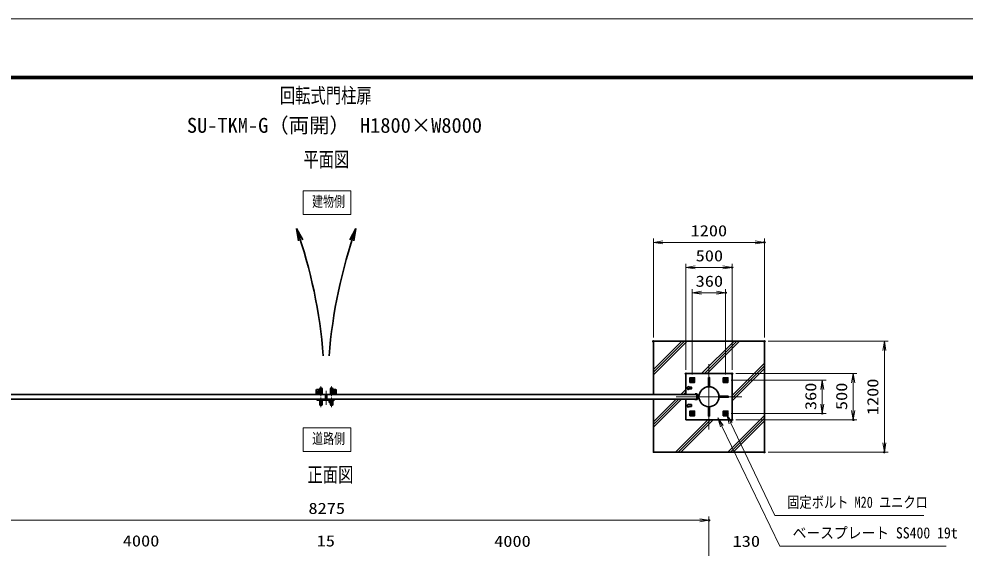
# Model space of a CAD drawing. Units: millimetres at full size. Extents: x -11881 to 11879, y -8400 to 8400.
# Drawn here: x -3592 to 6636, y 2673 to 8400 of the extents above; entities that cross this region are included whole.
import ezdxf
from ezdxf.enums import TextEntityAlignment as Align

# ---------------------------------------------------------------- set-up
doc = ezdxf.new("R2010")
doc.units = ezdxf.units.MM
doc.header["$LTSCALE"] = 30
doc.header["$PDMODE"] = 32
doc.header["$PDSIZE"] = 15
for name, pattern in [('DASHED', [7.5, 6, -1.5]), ('USER1', [18, 12, -1.5, 3, -1.5]), ('USER2', [9, 6, -0.75, 1.5, -0.75])]:
    doc.linetypes.add(name, pattern=pattern)
for name, color, linetype, lineweight in [('0-0_D-TTL', 7, 'Continuous', 18), ('0-1_外形線', 7, 'Continuous', 35), ('0-2_軸線', 200, 'USER1', 15), ('0-3_細線', 2, 'Continuous', 35), ('0-4_寸法線', 4, 'Continuous', 18), ('0-5_0', 7, 'Continuous', 18), ('0-7_隠れ線', 140, 'DASHED', 18), ('0-A_AM_0N', 7, 'Continuous', 50), ('0-B_AM_7N', 6, 'USER2', 18), ('1-2_AM_4N', 4, 'Continuous', 25), ('1-5_ハッチング', 253, 'Continuous', 13)]:
    doc.layers.add(name, color=color, linetype=linetype, lineweight=lineweight)
for name, color, linetype in [('0-6_Defpoints', 7, 'Continuous'), ('0-E_文字3', 254, 'Continuous'), ('1-4_文字', 254, 'Continuous')]:
    doc.layers.add(name, color=color, linetype=linetype)
doc.styles.add('ＭＳ ゴシック', font='')
doc.styles.get('ＭＳ ゴシック').set_extended_font_data('MS Gothic')

# ---------------------------------------------------------------- blocks, each defined once
blk = doc.blocks.new('A$C4093506B')
at = {"layer": '0-1_外形線'}
for p, q in [((-373.3, 0), (376.7, 0)), ((-373.3, -1755), (-373.3, 0)), ((376.7, -1755), (376.7, 0))]:
    blk.add_line(p, q, dxfattribs=at)
blk.add_arc((1.7, -1755), 375, 180, 0, dxfattribs=at)
at = {"layer": '0-2_軸線', "linetype": 'USER2'}
blk.add_line((1.7, 532.5), (1.7, -2662.5), dxfattribs=at)
blk = doc.blocks.new('A$C031A601E')
at = {"layer": '0-1_外形線'}
for p, q in [((-914.7, 739.2), (-914.7, -610.8)), ((-614.7, -910.8), (585.3, -910.8))]:
    blk.add_line(p, q, dxfattribs=at)
blk.add_lwpolyline([(885.3, -610.8), (885.3, 739.2), (-914.7, 739.2)], dxfattribs=at)
for centre, start, end in [((-614.7, -610.8), 180, 270), ((585.3, -610.8), 270, 0)]:
    blk.add_arc(centre, 300, start, end, dxfattribs=at)
at = {"layer": '0-2_軸線'}
for q in [(-14.7, 645.4), (-670.9, -10.8), (641.6, -10.8), (-14.7, -667.1)]:
    blk.add_line((-14.7, -10.8), q, dxfattribs=at)
at = {"layer": '0-3_細線'}
blk.add_circle((-14.7, -10.8), 525, dxfattribs=at)
at = {"layer": '0-7_隠れ線', "linetype": 'Continuous'}
blk.add_line((-914.7, 589.2), (885.3, 589.2), dxfattribs=at)
at = {"layer": '0-7_隠れ線'}
for radius in [420, 315, 285]:
    blk.add_circle((-14.7, -10.8), radius, dxfattribs=at)
blk = doc.blocks.new('U50')
at = {"layer": '0-A_AM_0N'}
blk.add_lwpolyline([(22774079.5, 86405447.4), (22774529.5, 86405187.6), (22774979.5, 86405447.4), (22774979.5, 86405967), (22774529.5, 86406226.8), (22774079.5, 86405967)], close=True, dxfattribs=at)
for radius in [450, 259.4]:
    blk.add_circle((22774529.5, 86405707.2), radius, dxfattribs=at)
at = {"layer": '0-B_AM_7N'}
for p, q in [((22773958, 86405707.2), (22775101.1, 86405707.2)), ((22774529.5, 86406278.8), (22774529.5, 86405135.6))]:
    blk.add_line(p, q, dxfattribs=at)
at = {"layer": '1-2_AM_4N'}
blk.add_arc((22774529.5, 86405707.2), 300, 260, 170, dxfattribs=at)
blk = doc.blocks.new('U51')
at = {"layer": '0-A_AM_0N'}
blk.add_lwpolyline([(22784879.5, 86405447.4), (22785329.5, 86405187.6), (22785779.5, 86405447.4), (22785779.5, 86405967), (22785329.5, 86406226.8), (22784879.5, 86405967)], close=True, dxfattribs=at)
for radius in [450, 259.4]:
    blk.add_circle((22785329.5, 86405707.2), radius, dxfattribs=at)
at = {"layer": '0-B_AM_7N'}
for p, q in [((22784758, 86405707.2), (22785901.1, 86405707.2)), ((22785329.5, 86406278.8), (22785329.5, 86405135.6))]:
    blk.add_line(p, q, dxfattribs=at)
at = {"layer": '1-2_AM_4N'}
blk.add_arc((22785329.5, 86405707.2), 300, 260, 170, dxfattribs=at)
blk = doc.blocks.new('U52')
at = {"layer": '0-A_AM_0N'}
blk.add_lwpolyline([(22784879.5, 86394647.4), (22785329.5, 86394387.6), (22785779.5, 86394647.4), (22785779.5, 86395167), (22785329.5, 86395426.8), (22784879.5, 86395167)], close=True, dxfattribs=at)
for radius in [450, 259.4]:
    blk.add_circle((22785329.5, 86394907.2), radius, dxfattribs=at)
at = {"layer": '0-B_AM_7N'}
for p, q in [((22784758, 86394907.2), (22785901.1, 86394907.2)), ((22785329.5, 86395478.8), (22785329.5, 86394335.6))]:
    blk.add_line(p, q, dxfattribs=at)
at = {"layer": '1-2_AM_4N'}
blk.add_arc((22785329.5, 86394907.2), 300, 260, 170, dxfattribs=at)
blk = doc.blocks.new('U53')
at = {"layer": '0-A_AM_0N'}
blk.add_lwpolyline([(22774079.5, 86394647.4), (22774529.5, 86394387.6), (22774979.5, 86394647.4), (22774979.5, 86395167), (22774529.5, 86395426.8), (22774079.5, 86395167)], close=True, dxfattribs=at)
for radius in [450, 259.4]:
    blk.add_circle((22774529.5, 86394907.2), radius, dxfattribs=at)
at = {"layer": '0-B_AM_7N'}
for p, q in [((22773958, 86394907.2), (22775101.1, 86394907.2)), ((22774529.5, 86395478.8), (22774529.5, 86394335.6))]:
    blk.add_line(p, q, dxfattribs=at)
at = {"layer": '1-2_AM_4N'}
blk.add_arc((22774529.5, 86394907.2), 300, 260, 170, dxfattribs=at)
blk = doc.blocks.new('ddgfdgggg')
at = {"layer": '0-1_外形線'}
for p, q in [((0, 720), (8880, 720)), ((0, 360), (8880, 360)), ((360, 0), (360, 360)), ((720, 0), (720, 360)), ((3480, 240), (3480, 360)), ((3540, 144), (3540, 240)), ((4620, 240), (4620, 144)), ((7080, 240), (7080, 360)), ((8280, 240), (7080, 240)), ((7140, 144), (7140, 240)), ((8220, 240), (8220, 144)), ((8280, 360), (8280, 240)), ((8880, 360), (8880, 720)), ((13680, 240), (13680, 720)), ((13680, 720), (19680, 720)), ((13680, 240), (19680, 240)), ((14340, 24), (14340, 120)), ((15180, -360), (15180, 240)), ((15420, 120), (15420, 24)), ((17940, 24), (17940, 120)), ((18180, -360), (18180, 240)), ((19020, 120), (19020, 24)), ((19680, 720), (19680, 240)), ((0, -720), (20459.5, -720)), ((623.5, -360), (20506.9, -360)), ((4320, -156), (3840, -156)), ((7920, -156), (7440, -156)), ((15120, -276), (14640, -276)), ((15000, -2400), (15000, -1320)), ((15240, -1080), (18120, -1080)), ((15960, -1080), (15960, -720)), ((15960, -1595), (17400, -1595)), ((17400, -1080), (17400, -720)), ((18720, -276), (18240, -276)), ((18360, -2400), (18360, -1320)), ((21386.8, -968.5), (20459.5, -720)), ((21480, -620.7), (20506.9, -360)), ((21386.8, -968.5), (21480, -620.7))]:
    blk.add_line(p, q, dxfattribs=at)
for points in [[(4680, 360), (4680, 240), (3480, 240)], [(15480, 240), (15480, 120), (14280, 120), (14280, 240)], [(19080, 240), (19080, 120), (17880, 120), (17880, 240)]]:
    blk.add_lwpolyline(points, dxfattribs=at)
for centre, radius, start, end in [((0, 0), 720, 90, 0), ((0, 0), 360, 90, 0), ((3840, 144), 300, 180, 270), ((4320, 144), 300, 270, 0.00002), ((7440, 144), 300, 180, 270), ((7920, 144), 300, 270, 0.00002), ((14640, 24), 300, 180, 270), ((15120, 24), 300, 270, 0.00002), ((18240, 24), 300, 180, 270), ((18720, 24), 300, 270, 0.00002), ((15240, -1320), 240, 90.00002, 180), ((16680, -2400), 1680, 180, 0), ((16680, -2400), 1080, 131.8103, 48.18971), ((18120, -1320), 240, 0.00002, 90.00002)]:
    blk.add_arc(centre, radius, start, end, dxfattribs=at)
at = {"layer": '0-2_軸線'}
for q in [(0, 1526.2), (0, -1526.2), (1526.2, 0)]:
    blk.add_line((0, 0), q, dxfattribs=at)
at = {"layer": '0-7_隠れ線', "linetype": 'Continuous'}
for p, q in [((16080, 720), (16380, 420)), ((16380, 420), (16980, 420)), ((16380, -1080), (16380, 420)), ((16500, -1080), (16500, 420)), ((16860, -1080), (16860, 420)), ((17280, 720), (16980, 420)), ((16980, -1080), (16980, 420)), ((15960, -720), (15960, -360)), ((17400, -720), (17400, -360))]:
    blk.add_line(p, q, dxfattribs=at)
blk = doc.blocks.new('_Open')
at = {"layer": '0-5_0', "color": 4}
blk.add_line((-30, 5), (0, 0), dxfattribs=at)
blk.add_lwpolyline([(-30, -5), (0, 0), (-30, 0)], dxfattribs=at)
blk = doc.blocks.new('S36')
at = {"layer": '0-4_寸法線'}
for points in [[(22849598.4, 86361771.1), (22801305.6, 86361771.1), (22786984, 86391784.7), (22785692.1, 86394492.3)], [(22787435.3, 86392000), (22785692.1, 86394492.3), (22786532.8, 86391569.4)]]:
    blk.add_lwpolyline(points, dxfattribs=at)
at = {"layer": '0-4_寸法線', "color": 254, "style": 'ＭＳ ゴシック', "width": 0.8}
blk.add_text('固定ボルト M20 ユニクロ', height=3637, dxfattribs=at).set_placement((22805314.6, 86363171.7), align=Align.BOTTOM_LEFT)
blk = doc.blocks.new('S37')
at = {"layer": '0-4_寸法線'}
for points in [[(22856841.6, 86351814), (22802875.2, 86351814), (22784091.5, 86390721), (22782787.2, 86393422.6)], [(22784541.7, 86390938.4), (22782787.2, 86393422.6), (22783641.2, 86390503.6)]]:
    blk.add_lwpolyline(points, dxfattribs=at)
at = {"layer": '0-4_寸法線', "color": 254, "style": 'ＭＳ ゴシック', "width": 0.9}
blk.add_text('ベースプレート SS400 19t', height=3637, dxfattribs=at).set_placement((22807075.2, 86353214.6), align=Align.BOTTOM_LEFT)

msp = doc.modelspace()

# ---------------------------------------------------------------- linework, layer by layer
at = {"layer": '0-0_D-TTL'}
for points in [[(-11880.59, -8400.13), (11879.41, -8400.13), (11879.41, 8399.87), (-11880.59, 8399.87)], [(-11116.88, 7779.3), (11115.69, 7779.3), (11115.69, -7777.84), (-11116.88, -7777.84)], [(-11109.81, 7772.23), (11108.62, 7772.23), (11108.62, -7770.77), (-11109.81, -7770.77)], [(-11102.73, 7765.16), (11101.55, 7765.16), (11101.55, -7763.7), (-11102.73, -7763.7)], [(-11095.66, 7758.09), (11094.48, 7758.09), (11094.48, -7756.63), (-11095.66, -7756.63)], [(-11088.59, 7751.02), (11087.41, 7751.02), (11087.41, -7749.56), (-11088.59, -7749.56)]]:
    msp.add_lwpolyline(points, close=True, dxfattribs=at)
at = {"layer": '0-1_外形線'}
for p, q in [((3267.45, 4335.94), (3267.45, 4910.94)), ((3617.45, 4560.94), (3617.45, 4335.94)), ((4117.45, 4560.94), (3617.45, 4560.94)), ((4117.45, 4060.94), (4117.45, 4560.94)), ((3717.45, 4341.94), (3737.45, 4341.94)), ((3737.45, 4285.94), (3737.45, 4335.94)), ((3743.45, 4335.94), (3743.45, 4285.94)), ((3743.45, 4323.44), (3760.03, 4323.44)), ((3760.03, 4298.44), (3743.45, 4298.44)), ((3617.45, 4285.94), (3617.45, 4060.94)), ((3617.45, 4060.94), (4117.45, 4060.94))]:
    msp.add_line(p, q, dxfattribs=at)
for points in [[(3267.45, 4910.94), (4467.45, 4910.94), (4467.45, 3710.94), (3267.45, 3710.94), (3267.45, 4285.94)], [(3737.45, 4335.94), (3717.45, 4335.94), (3717.45, 4341.94)], [(3737.45, 4279.94), (3717.45, 4279.94), (3717.45, 4285.94), (3737.45, 4285.94)]]:
    msp.add_lwpolyline(points, dxfattribs=at)
for points in [[(3662.45, 4465.94), (3712.45, 4465.94), (3712.45, 4515.94), (3662.45, 4515.94)], [(4022.45, 4465.94), (4072.45, 4465.94), (4072.45, 4515.94), (4022.45, 4515.94)], [(-277.55, 4335.94), (-4277.55, 4335.94), (-4277.55, 4285.94), (-277.55, 4285.94)], [(-262.55, 4335.94), (3737.45, 4335.94), (3737.45, 4285.94), (-262.55, 4285.94)], [(3662.45, 4105.94), (3712.45, 4105.94), (3712.45, 4155.94), (3662.45, 4155.94)], [(4022.45, 4105.94), (4072.45, 4105.94), (4072.45, 4155.94), (4022.45, 4155.94)]]:
    msp.add_lwpolyline(points, close=True, dxfattribs=at)
for centre, radius in [((3867.45, 4310.94), 108.15), ((-347.55, 4360.94), 12.5), ((-192.55, 4360.94), 12.5)]:
    msp.add_circle(centre, radius, dxfattribs=at)
for centre, start, end in [((3737.45, 4335.94), 0, 90), ((3737.45, 4285.94), 270, 0)]:
    msp.add_arc(centre, 6, start, end, dxfattribs=at)
at = {"layer": '0-2_軸線'}
for p, q in [((3867.45, 4310.94), (3867.45, 4664.5)), ((-347.55, 4360.94), (-361.3, 4360.94)), ((-347.55, 4360.94), (-347.55, 4374.69)), ((-347.55, 4360.94), (-347.55, 4347.19)), ((-347.55, 4360.94), (-333.8, 4360.94)), ((-270.05, 4374.54), (-270.05, 4223.58)), ((-270.05, 4374.54), (-270.05, 4223.58)), ((-192.55, 4360.94), (-206.3, 4360.94)), ((-192.55, 4360.94), (-192.55, 4374.69)), ((-192.55, 4360.94), (-178.8, 4360.94)), ((-192.55, 4360.94), (-192.55, 4347.19)), ((3867.45, 4310.94), (3513.9, 4310.94)), ((3737.45, 4310.94), (3897.95, 4310.94)), ((3867.45, 4310.94), (4221, 4310.94)), ((3867.45, 4310.94), (3867.45, 3957.39))]:
    msp.add_line(p, q, dxfattribs=at)
at = {"layer": '0-3_細線'}
for p, q in [((-591.37, 6131.68), (-570.33, 5997)), ((-591.37, 6131.68), (-523.67, 6010.5)), ((51.27, 6131.68), (-16.43, 6010.5)), ((51.27, 6131.68), (30.24, 5997)), ((3861.45, 4518.84), (3861.45, 4418.93)), ((3743.45, 4327.44), (3747.45, 4323.44)), ((3747.45, 4298.44), (3743.45, 4294.44)), ((3647.45, 4235.94), (3627.45, 4215.94)), ((3627.45, 4215.94), (3647.45, 4195.94)), ((3647.45, 4235.94), (3647.45, 4225.94)), ((3647.45, 4225.94), (3677.45, 4225.94)), ((3677.45, 4205.94), (3647.45, 4205.94)), ((3647.45, 4195.94), (3647.45, 4205.94)), ((3677.45, 4225.94), (3677.45, 4205.94))]:
    msp.add_line(p, q, dxfattribs=at)
for points in [[(3861.45, 4518.84), (3873.45, 4518.84), (3873.45, 4419.09)], [(3647.45, 4425.94), (3627.45, 4405.94), (3647.45, 4385.94), (3647.45, 4395.94)], [(3647.45, 4425.94), (3647.45, 4415.94), (3677.45, 4415.94), (3677.45, 4395.94), (3647.45, 4395.94)], [(3975.43, 4316.94), (4075.35, 4316.94), (4075.35, 4304.94), (3975.43, 4304.94)], [(3861.45, 4202.96), (3861.45, 4103.04), (3873.45, 4103.04), (3873.45, 4202.8)]]:
    msp.add_lwpolyline(points, dxfattribs=at)
for centre, start, end in [((-5739.96, 4328.27), 4.47285, 19.30394), ((5199.86, 4328.27), 160.69606, 175.52715)]:
    msp.add_arc(centre, 5455.3, start, end, dxfattribs=at)
at = {"layer": '0-4_寸法線'}
for p, q in [((3267.45, 4950.94), (3267.45, 6021.88)), ((3267.45, 5981.88), (4467.45, 5981.88)), ((4467.45, 4950.94), (4467.45, 6021.88)), ((3617.45, 4600.94), (3617.45, 5750.94)), ((4117.45, 4600.94), (4117.45, 5750.94)), ((3617.45, 5710.94), (4117.45, 5710.94)), ((3687.45, 4550), (3687.45, 5476.03)), ((3687.45, 5436.03), (4047.45, 5436.03)), ((4047.45, 4550), (4047.45, 5476.03)), ((4507.45, 4910.94), (5803.79, 4910.94)), ((5763.79, 4910.94), (5763.79, 3710.94)), ((4157.45, 4560.94), (5466.66, 4560.94)), ((5426.66, 4560.94), (5426.66, 4060.94)), ((4106.5, 4490.94), (5132.8, 4490.94)), ((5092.8, 4490.94), (5092.8, 4130.94)), ((4106.5, 4130.94), (5132.8, 4130.94)), ((4157.45, 4060.94), (5466.66, 4060.94)), ((4507.45, 3710.94), (5803.79, 3710.94)), ((-4407.55, 2973.63), (3867.45, 2973.63)), ((3867.45, 1097.62), (3867.45, 3013.63))]:
    msp.add_line(p, q, dxfattribs=at)
for points in [[(-519.73, 6283.07), (-4.46, 6283.07), (-4.46, 6540.15), (-519.73, 6540.15)], [(-519.73, 3717.41), (-4.46, 3717.41), (-4.46, 3974.48), (-519.73, 3974.48)]]:
    msp.add_lwpolyline(points, close=True, dxfattribs=at)
at = {"layer": '0-6_Defpoints'}
for p in [(4467.45, 5981.88), (4117.45, 5710.94), (4047.45, 5436.03), (3267.45, 4910.94), (4467.45, 4910.94), (4467.45, 4910.94), (3617.45, 4560.94), (3687.45, 4510), (4047.45, 4510), (4117.45, 4560.94), (4117.45, 4560.94), (4066.5, 4490.94), (4066.5, 4130.94), (5092.8, 4130.94), (4117.45, 4060.94), (5426.66, 4060.94), (4467.45, 3710.94), (5763.79, 3710.94), (3867.45, 2973.63)]:
    msp.add_point(p, dxfattribs=at)
at = {"layer": '0-7_隠れ線'}
for centre in [(3687.45, 4490.94), (4047.45, 4490.94), (3687.45, 4130.94), (4047.45, 4130.94)]:
    msp.add_circle(centre, 20, dxfattribs=at)
at = {"layer": '1-5_ハッチング'}
for p, q in [((3267.45, 4605.59), (3572.81, 4910.94)), ((3267.45, 4576.59), (3601.81, 4910.94)), ((3267.45, 4547.59), (3630.81, 4910.94)), ((3788.49, 4560.94), (4138.49, 4910.94)), ((3817.49, 4560.94), (4167.49, 4910.94)), ((3846.49, 4560.94), (4196.49, 4910.94)), ((4117.45, 4324.22), (4467.45, 4674.22)), ((4117.45, 4295.22), (4467.45, 4645.22)), ((4117.45, 4266.22), (4467.45, 4616.22)), ((3563.49, 4335.94), (3617.45, 4389.91)), ((3592.49, 4335.94), (3617.45, 4360.91)), ((3267.45, 4039.91), (3513.49, 4285.94)), ((3267.45, 4010.91), (3542.49, 4285.94)), ((3267.45, 3981.91), (3571.49, 4285.94)), ((4069.86, 3710.94), (4467.45, 4108.53)), ((3504.18, 3710.94), (3854.18, 4060.94)), ((3533.18, 3710.94), (3883.18, 4060.94)), ((3562.18, 3710.94), (3912.18, 4060.94)), ((4098.86, 3710.94), (4467.45, 4079.53)), ((4127.86, 3710.94), (4467.45, 4050.53))]:
    msp.add_line(p, q, dxfattribs=at)

# ---------------------------------------------------------------- block references
at = {"layer": '0-1_外形線', "yscale": 0.03333333, "rotation": 180}
for name, p, xscale in [('A$C4093506B', (-327.49, 4335.94), 0.03333333), ('A$C4093506B', (-212.6, 4335.94), -0.03333333), ('A$C031A601E', (-347.06, 4360.58), -0.03333333), ('A$C031A601E', (-193.04, 4360.58), 0.03333333)]:
    msp.add_blockref(name, p, dxfattribs=dict(at, xscale=xscale))
at = {"layer": '0-1_外形線'}
for name, p, xscale, yscale in [('A$C4093506B', (-327.49, 4285.94), -0.03333333, 0.03333333), ('A$C4093506B', (-212.6, 4285.94), 0.03333333, 0.03333333), ('ddgfdgggg', (-364.05, 4279.94), 0.008333333, 0.008333333)]:
    msp.add_blockref(name, p, dxfattribs=dict(at, xscale=xscale, yscale=yscale))
at = {"layer": '0-4_寸法線', "xscale": 3.333333, "yscale": 3.333333}
for p, rotation in [((3267.45, 5981.88), 180), ((3617.45, 5710.94), 180), ((3687.45, 5436.03), 180), ((5763.79, 4910.94), 90), ((5426.66, 4560.94), 90), ((5092.8, 4490.94), 90), ((5092.8, 4130.94), 270), ((5426.66, 4060.94), 270), ((5763.79, 3710.94), 270)]:
    msp.add_blockref('_Open', p, dxfattribs=dict(at, rotation=rotation))
at = {"layer": '0-4_寸法線'}
for name, p, xscale, yscale in [('_Open', (4467.45, 5981.88), 3.333333, 3.333333), ('_Open', (4117.45, 5710.94), 3.333333, 3.333333), ('_Open', (4047.45, 5436.03), 3.333333, 3.333333), ('S36', (-755463.53, -2875699.3), 0.03333333, 0.03333333), ('S37', (-755463.53, -2875699.3), 0.03333333, 0.03333333), ('_Open', (3867.45, 2973.63), 3.333333, 3.333333)]:
    msp.add_blockref(name, p, dxfattribs=dict(at, xscale=xscale, yscale=yscale))
at = {"layer": '0-A_AM_0N', "xscale": 0.03333333, "yscale": 0.03333333}
for name in ['U50', 'U51', 'U53', 'U52']:
    msp.add_blockref(name, (-755463.53, -2875699.3), dxfattribs=at)

# ---------------------------------------------------------------- texts
at = {"layer": '0-1_外形線', "style": 'ＭＳ ゴシック', "width": 0.75}
for s, p in [('建物側', (-422.14, 6331.79)), ('道路側', (-422.14, 3766.12))]:
    msp.add_text(s, height=115.5, dxfattribs=at).set_placement(p, align=Align.BOTTOM_LEFT)
at = {"layer": '0-4_寸法線', "color": 254, "style": 'ＭＳ ゴシック', "width": 1.2}
for s, p in [('1200', (3668.25, 6010.56)), ('500', (3723.45, 5739.63)), ('360', (3723.45, 5464.72)), ('8275', (-462.05, 3006.31)), ('4000', (-2469.55, 2654.3)), ('15', (-373.25, 2654.3)), ('4000', (1545.45, 2650.3)), ('130', (4122.79, 2650.3))]:
    msp.add_text(s, height=121.2, dxfattribs=at).set_placement(p, align=Align.BOTTOM_LEFT)
for s, p in [('360', (5064.12, 4166.94)), ('500', (5397.97, 4166.94)), ('1200', (5735.11, 4111.74))]:
    msp.add_text(s, height=121.2, rotation=90, dxfattribs=at).set_placement(p, align=Align.BOTTOM_LEFT)
at = {"layer": '0-E_文字3', "style": 'ＭＳ ゴシック', "width": 0.75}
msp.add_text('回転式門柱扉', height=161.7, dxfattribs=at).set_placement((-771.16, 7441.81), align=Align.BOTTOM_LEFT)
at = {"layer": '0-E_文字3', "style": 'ＭＳ ゴシック'}
msp.add_text('SU-TKM-G（両開） H1800×W8000', height=161.6, dxfattribs=at).set_placement((-1775.95, 7118.84), align=Align.BOTTOM_LEFT)
at = {"layer": '1-4_文字', "style": 'ＭＳ ゴシック', "width": 0.75}
for s, p in [('平面図', (-516.79, 6749.62)), ('正面図', (-473.1, 3338.48))]:
    msp.add_text(s, height=161.7, dxfattribs=at).set_placement(p, align=Align.BOTTOM_LEFT)

doc.saveas('drawing.dxf')
